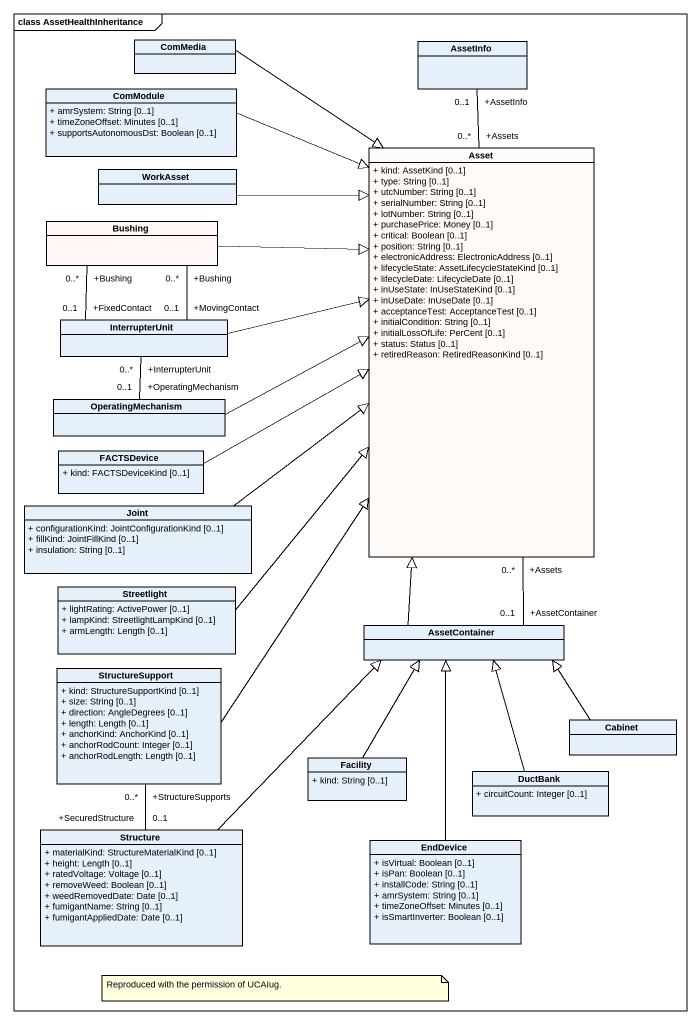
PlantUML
@startuml
mainframe class AssetHealthInheritance
hide circle
hide empty members
skinparam classAttributeIconSize 0
class ComMedia
class AssetInfo
class ComModule {
  + amrSystem: String [0..1]
  + timeZoneOffset: Minutes [0..1]
  + supportsAutonomousDst: Boolean [0..1]
}
class WorkAsset
class Asset #FEFAF7 {
  + kind: AssetKind [0..1]
  + type: String [0..1]
  + utcNumber: String [0..1]
  + serialNumber: String [0..1]
  + lotNumber: String [0..1]
  + purchasePrice: Money [0..1]
  + critical: Boolean [0..1]
  + position: String [0..1]
  + electronicAddress: ElectronicAddress [0..1]
  + lifecycleState: AssetLifecycleStateKind [0..1]
  + lifecycleDate: LifecycleDate [0..1]
  + inUseState: InUseStateKind [0..1]
  + inUseDate: InUseDate [0..1]
  + acceptanceTest: AcceptanceTest [0..1]
  + initialCondition: String [0..1]
  + initialLossOfLife: PerCent [0..1]
  + status: Status [0..1]
  + retiredReason: RetiredReasonKind [0..1]
}
class Bushing #FFF7F6
class InterrupterUnit
class OperatingMechanism
class FACTSDevice {
  + kind: FACTSDeviceKind [0..1]
}
class Joint {
  + configurationKind: JointConfigurationKind [0..1]
  + fillKind: JointFillKind [0..1]
  + insulation: String [0..1]
}
class Streetlight {
  + lightRating: ActivePower [0..1]
  + lampKind: StreetlightLampKind [0..1]
  + armLength: Length [0..1]
}
class AssetContainer
class StructureSupport {
  + kind: StructureSupportKind [0..1]
  + size: String [0..1]
  + direction: AngleDegrees [0..1]
  + length: Length [0..1]
  + anchorKind: AnchorKind [0..1]
  + anchorRodCount: Integer [0..1]
  + anchorRodLength: Length [0..1]
}
class Cabinet
class Facility {
  + kind: String [0..1]
}
class DuctBank {
  + circuitCount: Integer [0..1]
}
class Structure {
  + materialKind: StructureMaterialKind [0..1]
  + height: Length [0..1]
  + ratedVoltage: Voltage [0..1]
  + removeWeed: Boolean [0..1]
  + weedRemovedDate: Date [0..1]
  + fumigantName: String [0..1]
  + fumigantAppliedDate: Date [0..1]
}
class EndDevice {
  + isVirtual: Boolean [0..1]
  + isPan: Boolean [0..1]
  + installCode: String [0..1]
  + amrSystem: String [0..1]
  + timeZoneOffset: Minutes [0..1]
  + isSmartInverter: Boolean [0..1]
}
ComMedia --|> Asset
ComModule --|> Asset
WorkAsset -right-|> Asset
Asset "+Assets\n0..*" -up- "+AssetInfo\n0..1" AssetInfo
Asset "+Assets\n0..*" -- "+AssetContainer\n0..1" AssetContainer
Bushing -right-|> Asset
InterrupterUnit -right-|> Asset
InterrupterUnit "+FixedContact\n0..1" -up- "+Bushing\n0..*" Bushing
InterrupterUnit "+MovingContact\n0..1" -up- "+Bushing\n0..*" Bushing
OperatingMechanism -right-|> Asset
OperatingMechanism "+OperatingMechanism\n0..1" -up- "+InterrupterUnit\n0..*" InterrupterUnit
FACTSDevice -right-|> Asset
Joint -right-|> Asset
Streetlight -up-|> Asset
AssetContainer -up-|> Asset
StructureSupport -up-|> Asset
Cabinet -left-|> AssetContainer
Facility -up-|> AssetContainer
DuctBank -up-|> AssetContainer
Structure -up-|> AssetContainer
Structure "+SecuredStructure\n0..1" -up- "+StructureSupports\n0..*" StructureSupport
EndDevice -up-|> AssetContainer
note as N1
  Reproduced with the permission of UCAIug.
end note
@enduml
